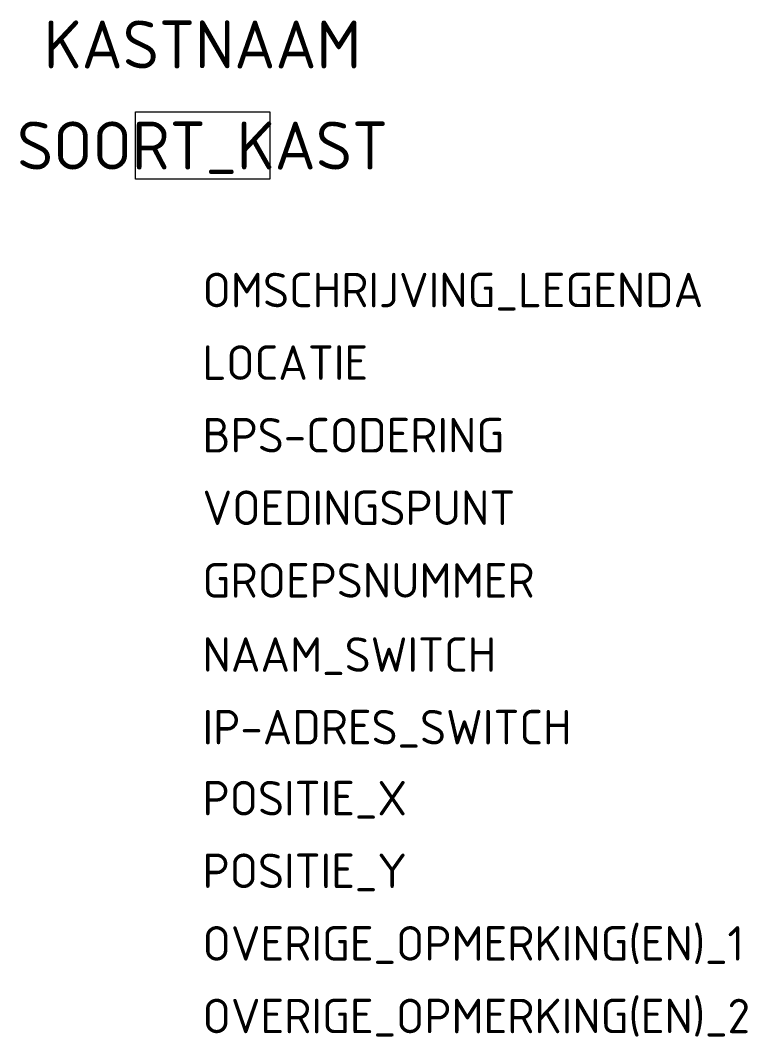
# Model space of a CAD drawing. Extents: x -9.5 to 28.4, y -46.5 to 6.5.
import ezdxf
from ezdxf.enums import TextEntityAlignment as Align

# ---------------------------------------------------------------- set-up
doc = ezdxf.new("R2010")
doc.units = 0
doc.header["$LTSCALE"] = 0.2
for name, color, linetype, lineweight in [('N-WE-KL-ET-T18', 1, 'Continuous', 18), ('N-WE-KL-ET-T25', 7, 'Continuous', 25), ('N-WE-VW-VS-T18', 1, 'Continuous', 18)]:
    doc.layers.add(name, color=color, linetype=linetype, lineweight=lineweight)
doc.styles.add('NLCS-ISO', font='NLCS-ISO.ttf')

msp = doc.modelspace()

# ---------------------------------------------------------------- linework, layer by layer
at = {"color": 0, "linetype": 'ByBlock', "flags": 128}
msp.add_lwpolyline([(-3.5, 1.75), (3.5, 1.75), (3.5, -1.75), (-3.5, -1.75), (-3.5, 1.75)], dxfattribs=at)

# ---------------------------------------------------------------- texts
at = {"layer": 'N-WE-KL-ET-T18', "linetype": 'ByBlock', "style": 'NLCS-ISO', "flags": 1}
for tag, p, s in [('OMSCHRIJVING_LEGENDA', (0, -8.431), 'Voedingspunt'), ('LOCATIE', (0, -12.215), ''), ('BPS-CODERING', (0, -16), ''), ('VOEDINGSPUNT', (0, -19.784), ''), ('GROEPSNUMMER', (0, -23.569), ''), ('POSITIE_X', (0, -34.922), ''), ('POSITIE_Y', (0, -38.707), ''), ('OVERIGE_OPMERKING(EN)_1', (0, -42.491), ''), ('OVERIGE_OPMERKING(EN)_2', (0, -46.276), '')]:
    msp.add_attdef(tag, p, s, height=1.8, dxfattribs=at)
at = {"layer": 'N-WE-KL-ET-T25', "linetype": 'ByBlock', "style": 'NLCS-ISO'}
for tag, text, p in [('KASTNAAM', '', (0, 5.269)), ('SOORT_KAST', 'VP', (0, 0))]:
    msp.add_attdef(tag, text=text, height=2.5, dxfattribs=at).set_placement(p, align=Align.MIDDLE_CENTER)
at = {"layer": 'N-WE-VW-VS-T18', "linetype": 'ByBlock', "style": 'NLCS-ISO', "flags": 1}
for tag, p in [('NAAM_SWITCH', (0, -27.434)), ('IP-ADRES_SWITCH', (0, -31.219))]:
    msp.add_attdef(tag, p, '', height=1.8, dxfattribs=at)

doc.saveas('drawing.dxf')
